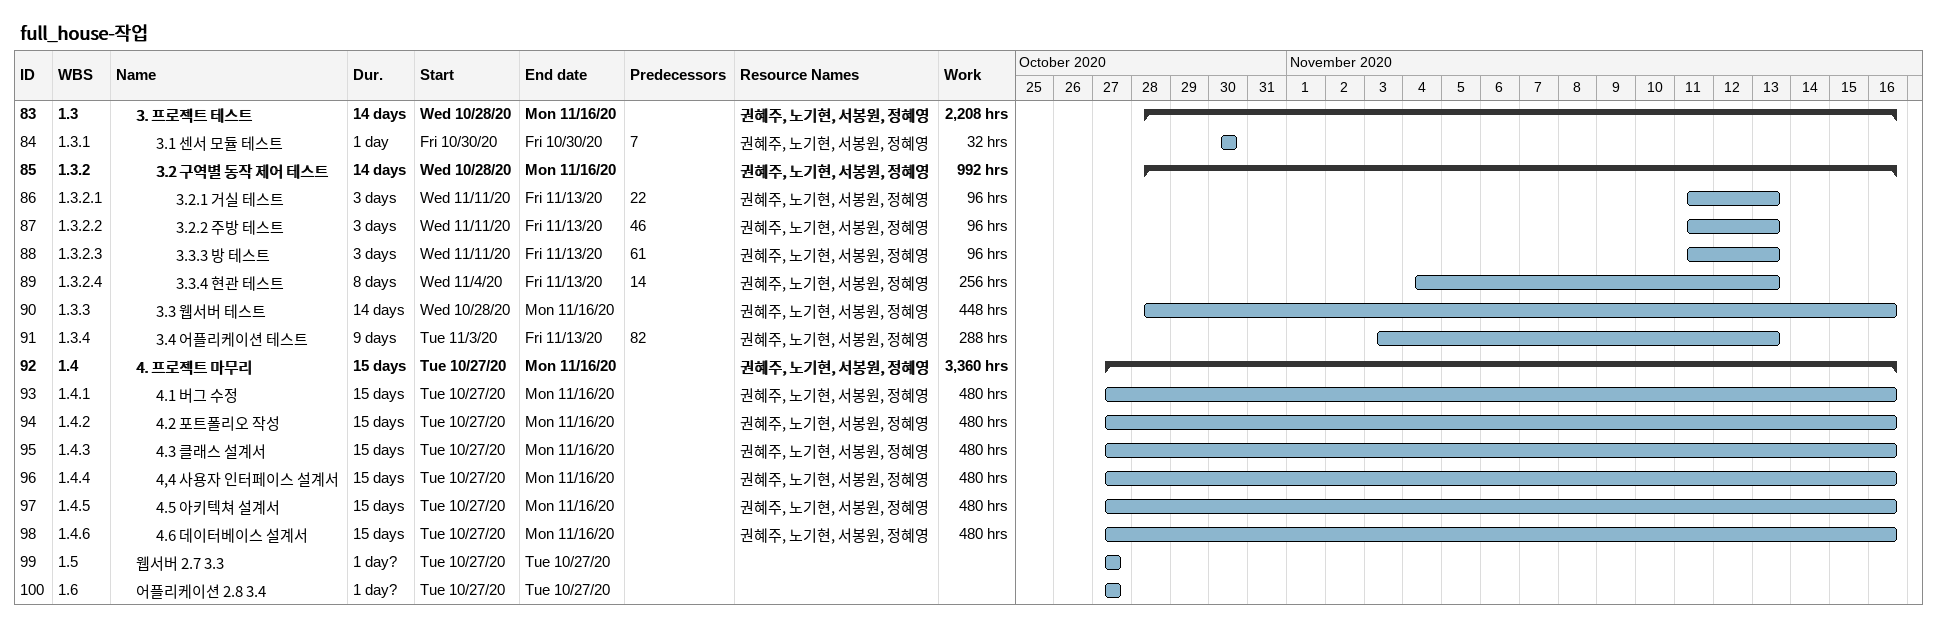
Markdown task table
full_house-작업

| ID | WBS | Task | Duration | Start | Finish | Predecessors | Resources | Work (h) |
|---|---|---|---|---|---|---|---|---|
| 83 | 1.3 | **3. 프로젝트 테스트** | 14d | 2020-10-28 | 2020-11-16 |  | 권혜주, 노기현, 서봉원, 정혜영 | 2208 |
| 84 | 1.3.1 | 3.1 센서 모듈 테스트 | 1d | 2020-10-30 | 2020-10-30 | 7 | 권혜주, 노기현, 서봉원, 정혜영 | 32 |
| 85 | 1.3.2 | **3.2 구역별 동작 제어 테스트** | 14d | 2020-10-28 | 2020-11-16 |  | 권혜주, 노기현, 서봉원, 정혜영 | 992 |
| 86 | 1.3.2.1 | 3.2.1 거실 테스트 | 3d | 2020-11-11 | 2020-11-13 | 22 | 권혜주, 노기현, 서봉원, 정혜영 | 96 |
| 87 | 1.3.2.2 | 3.2.2 주방 테스트 | 3d | 2020-11-11 | 2020-11-13 | 46 | 권혜주, 노기현, 서봉원, 정혜영 | 96 |
| 88 | 1.3.2.3 | 3.3.3 방 테스트 | 3d | 2020-11-11 | 2020-11-13 | 61 | 권혜주, 노기현, 서봉원, 정혜영 | 96 |
| 89 | 1.3.2.4 | 3.3.4 현관 테스트 | 8d | 2020-11-04 | 2020-11-13 | 14 | 권혜주, 노기현, 서봉원, 정혜영 | 256 |
| 90 | 1.3.3 | 3.3 웹서버 테스트 | 14d | 2020-10-28 | 2020-11-16 |  | 권혜주, 노기현, 서봉원, 정혜영 | 448 |
| 91 | 1.3.4 | 3.4 어플리케이션 테스트 | 9d | 2020-11-03 | 2020-11-13 | 82 | 권혜주, 노기현, 서봉원, 정혜영 | 288 |
| 92 | 1.4 | **4. 프로젝트 마무리** | 15d | 2020-10-27 | 2020-11-16 |  | 권혜주, 노기현, 서봉원, 정혜영 | 3360 |
| 93 | 1.4.1 | 4.1 버그 수정 | 15d | 2020-10-27 | 2020-11-16 |  | 권혜주, 노기현, 서봉원, 정혜영 | 480 |
| 94 | 1.4.2 | 4.2 포트폴리오 작성 | 15d | 2020-10-27 | 2020-11-16 |  | 권혜주, 노기현, 서봉원, 정혜영 | 480 |
| 95 | 1.4.3 | 4.3 클래스 설계서 | 15d | 2020-10-27 | 2020-11-16 |  | 권혜주, 노기현, 서봉원, 정혜영 | 480 |
| 96 | 1.4.4 | 4,4 사용자 인터페이스 설계서 | 15d | 2020-10-27 | 2020-11-16 |  | 권혜주, 노기현, 서봉원, 정혜영 | 480 |
| 97 | 1.4.5 | 4.5 아키텍쳐 설계서 | 15d | 2020-10-27 | 2020-11-16 |  | 권혜주, 노기현, 서봉원, 정혜영 | 480 |
| 98 | 1.4.6 | 4.6 데이터베이스 설계서 | 15d | 2020-10-27 | 2020-11-16 |  | 권혜주, 노기현, 서봉원, 정혜영 | 480 |
| 99 | 1.5 | 웹서버 2.7 3.3 | 1d? | 2020-10-27 | 2020-10-27 |  |  |  |
| 100 | 1.6 | 어플리케이션 2.8 3.4 | 1d? | 2020-10-27 | 2020-10-27 |  |  |  |
